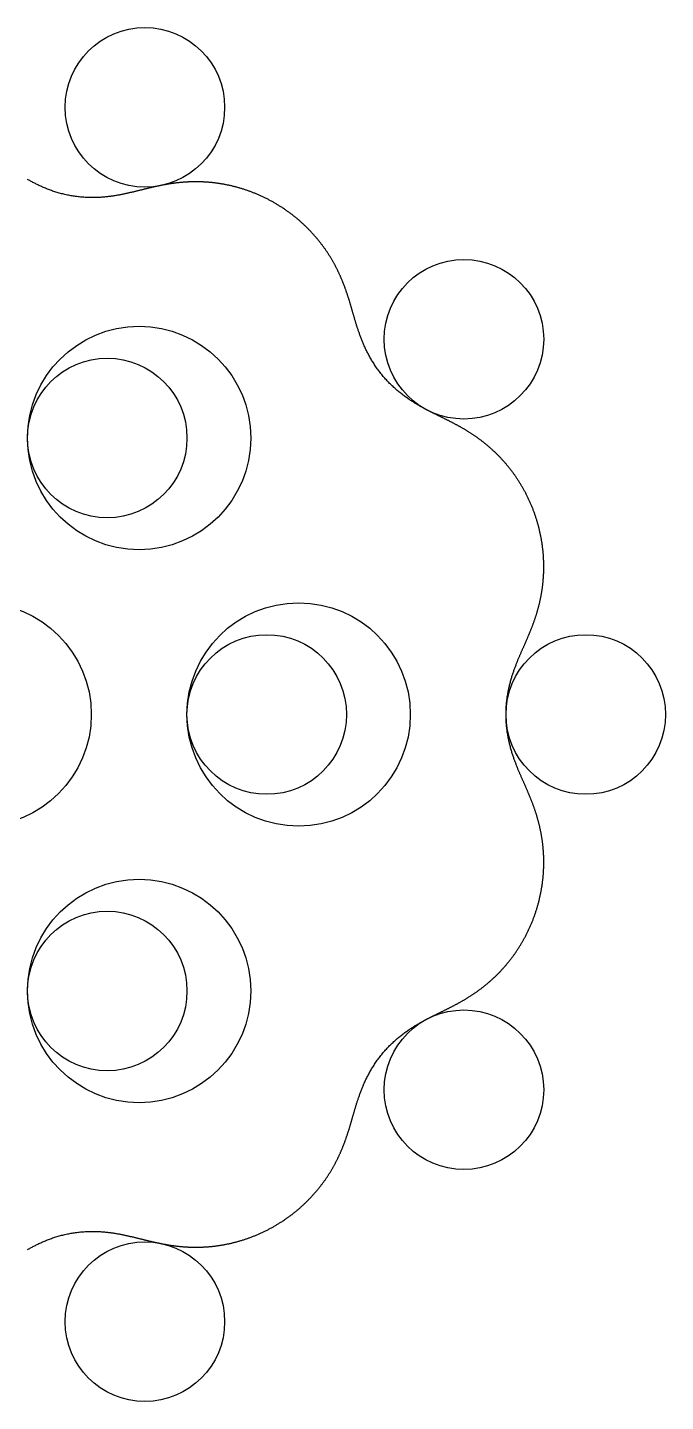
# Model space of a CAD drawing. Header units: millimetres. Extents: x -45 to 45, y -43 to 43.
# Drawn here: x 5 to 45, y -43 to 43 of the extents above; entities that cross this region are included whole.
import ezdxf

# ---------------------------------------------------------------- set-up
doc = ezdxf.new("R2010")
doc.units = ezdxf.units.MM
for name, color, linetype in [('Center', 8, 'Continuous'), ('Cycloid', 1, 'Continuous'), ('Eccentric', 5, 'Continuous'), ('Pins', 3, 'Continuous')]:
    doc.layers.add(name, color=color, linetype=linetype)

msp = doc.modelspace()

# ---------------------------------------------------------------- linework, layer by layer
at = {"layer": 'Center'}
for centre in [(12.361, 38.042), (32.361, 23.511), (40, 0), (32.361, -23.511), (12.361, -38.042)]:
    msp.add_circle(centre, 5, dxfattribs=at)
at = {"layer": 'Cycloid'}
msp.add_lwpolyline([(5, -33.526), (5.046, -33.499), (5.093, -33.473), (5.141, -33.446), (5.189, -33.419), (5.238, -33.392), (5.288, -33.365), (5.339, -33.338), (5.39, -33.312), (5.442, -33.285), (5.495, -33.258), (5.548, -33.231), (5.603, -33.204), (5.658, -33.177), (5.714, -33.15), (5.77, -33.124), (5.828, -33.097), (5.886, -33.071), (5.945, -33.045), (6.005, -33.019), (6.066, -32.993), (6.127, -32.967), (6.19, -32.942), (6.253, -32.917), (6.316, -32.892), (6.381, -32.868), (6.446, -32.844), (6.512, -32.82), (6.579, -32.797), (6.647, -32.774), (6.715, -32.751), (6.784, -32.73), (6.853, -32.708), (6.923, -32.687), (6.993, -32.667), (7.065, -32.647), (7.136, -32.628), (7.208, -32.61), (7.281, -32.592), (7.353, -32.575), (7.427, -32.559), (7.5, -32.543), (7.574, -32.528), (7.648, -32.514), (7.722, -32.5), (7.796, -32.487), (7.871, -32.475), (7.945, -32.464), (8.02, -32.453), (8.094, -32.444), (8.169, -32.435), (8.243, -32.426), (8.317, -32.419), (8.391, -32.412), (8.464, -32.406), (8.537, -32.401), (8.61, -32.396), (8.683, -32.393), (8.755, -32.389), (8.827, -32.387), (8.898, -32.385), (8.969, -32.384), (9.039, -32.384), (9.109, -32.384), (9.178, -32.384), (9.247, -32.386), (9.315, -32.388), (9.382, -32.39), (9.449, -32.393), (9.515, -32.396), (9.58, -32.4), (9.645, -32.405), (9.709, -32.409), (9.772, -32.414), (9.835, -32.42), (9.896, -32.426), (9.958, -32.432), (10.018, -32.439), (10.078, -32.446), (10.137, -32.453), (10.195, -32.46), (10.252, -32.468), (10.309, -32.476), (10.365, -32.484), (10.421, -32.493), (10.476, -32.501), (10.53, -32.51), (10.583, -32.519), (10.636, -32.528), (10.688, -32.537), (10.74, -32.546), (10.791, -32.556), (10.841, -32.565), (10.891, -32.575), (10.94, -32.585), (10.988, -32.594), (11.036, -32.604), (11.084, -32.614), (11.131, -32.624), (11.177, -32.634), (11.223, -32.644), (11.268, -32.654), (11.313, -32.664), (11.358, -32.674), (11.402, -32.684), (11.446, -32.694), (11.489, -32.704), (11.532, -32.714), (11.574, -32.724), (11.616, -32.734), (11.658, -32.744), (11.699, -32.754), (11.74, -32.764), (11.781, -32.773), (11.821, -32.783), (11.861, -32.793), (11.901, -32.803), (11.941, -32.813), (11.98, -32.822), (12.019, -32.832), (12.058, -32.841), (12.096, -32.851), (12.135, -32.86), (12.173, -32.87), (12.211, -32.879), (12.248, -32.889), (12.286, -32.898), (12.323, -32.907), (12.361, -32.916), (12.398, -32.925), (12.435, -32.934), (12.472, -32.943), (12.508, -32.952), (12.545, -32.961), (12.581, -32.97), (12.618, -32.979), (12.654, -32.987), (12.691, -32.996), (12.727, -33.004), (12.763, -33.013), (12.799, -33.021), (12.835, -33.03), (12.871, -33.038), (12.907, -33.046), (12.943, -33.054), (12.979, -33.062), (13.015, -33.07), (13.051, -33.078), (13.086, -33.086), (13.122, -33.094), (13.158, -33.101), (13.194, -33.109), (13.23, -33.117), (13.266, -33.124), (13.302, -33.131), (13.338, -33.139), (13.374, -33.146), (13.41, -33.153), (13.446, -33.16), (13.482, -33.167), (13.519, -33.174), (13.555, -33.181), (13.591, -33.187), (13.628, -33.194), (13.664, -33.2), (13.701, -33.207), (13.737, -33.213), (13.774, -33.219), (13.811, -33.226), (13.848, -33.232), (13.885, -33.237), (13.922, -33.243), (13.959, -33.249), (13.996, -33.255), (14.033, -33.26), (14.071, -33.266), (14.108, -33.271), (14.146, -33.276), (14.184, -33.281), (14.222, -33.286), (14.26, -33.291), (14.298, -33.296), (14.336, -33.3), (14.374, -33.305), (14.413, -33.309), (14.451, -33.313), (14.49, -33.317), (14.529, -33.321), (14.567, -33.325), (14.606, -33.329), (14.646, -33.332), (14.685, -33.336), (14.724, -33.339), (14.764, -33.342), (14.803, -33.345), (14.843, -33.348), (14.883, -33.351), (14.923, -33.353), (14.963, -33.356), (15.003, -33.358), (15.044, -33.36), (15.084, -33.362), (15.125, -33.364), (15.166, -33.366), (15.207, -33.367), (15.248, -33.369), (15.289, -33.37), (15.33, -33.371), (15.372, -33.372), (15.413, -33.372), (15.455, -33.373), (15.497, -33.373), (15.538, -33.373), (15.581, -33.373), (15.623, -33.373), (15.665, -33.373), (15.707, -33.372), (15.75, -33.371), (15.792, -33.37), (15.835, -33.369), (15.878, -33.368), (15.921, -33.366), (15.964, -33.365), (16.007, -33.363), (16.051, -33.361), (16.094, -33.358), (16.138, -33.356), (16.181, -33.353), (16.225, -33.35), (16.269, -33.347), (16.313, -33.344), (16.357, -33.341), (16.401, -33.337), (16.445, -33.333), (16.49, -33.329), (16.534, -33.324), (16.579, -33.32), (16.623, -33.315), (16.668, -33.31), (16.713, -33.305), (16.758, -33.299), (16.803, -33.294), (16.848, -33.288), (16.893, -33.282), (16.938, -33.275), (16.984, -33.269), (17.029, -33.262), (17.075, -33.255), (17.12, -33.248), (17.166, -33.24), (17.211, -33.233), (17.257, -33.225), (17.303, -33.217), (17.349, -33.208), (17.395, -33.2), (17.441, -33.191), (17.487, -33.182), (17.533, -33.172), (17.579, -33.163), (17.625, -33.153), (17.671, -33.143), (17.717, -33.132), (17.764, -33.122), (17.81, -33.111), (17.856, -33.1), (17.903, -33.089), (17.949, -33.077), (17.996, -33.065), (18.042, -33.053), (18.089, -33.041), (18.135, -33.029), (18.181, -33.016), (18.228, -33.003), (18.275, -32.989), (18.321, -32.976), (18.368, -32.962), (18.414, -32.948), (18.461, -32.934), (18.507, -32.919), (18.554, -32.905), (18.6, -32.89), (18.647, -32.874), (18.693, -32.859), (18.74, -32.843), (18.786, -32.827), (18.832, -32.811), (18.879, -32.794), (18.925, -32.778), (18.971, -32.761), (19.018, -32.743), (19.064, -32.726), (19.11, -32.708), (19.156, -32.69), (19.202, -32.672), (19.249, -32.653), (19.295, -32.635), (19.34, -32.616), (19.386, -32.597), (19.432, -32.577), (19.478, -32.557), (19.524, -32.537), (19.569, -32.517), (19.615, -32.497), (19.66, -32.476), (19.706, -32.455), (19.751, -32.434), (19.796, -32.413), (19.842, -32.391), (19.887, -32.369), (19.932, -32.347), (19.977, -32.325), (20.021, -32.302), (20.066, -32.279), (20.111, -32.256), (20.155, -32.233), (20.2, -32.21), (20.244, -32.186), (20.288, -32.162), (20.332, -32.138), (20.376, -32.113), (20.42, -32.089), (20.464, -32.064), (20.507, -32.039), (20.551, -32.013), (20.594, -31.988), (20.637, -31.962), (20.68, -31.936), (20.723, -31.91), (20.766, -31.884), (20.809, -31.857), (20.851, -31.83), (20.893, -31.804), (20.936, -31.776), (20.978, -31.749), (21.02, -31.721), (21.061, -31.694), (21.103, -31.666), (21.144, -31.637), (21.186, -31.609), (21.227, -31.58), (21.268, -31.552), (21.308, -31.523), (21.349, -31.494), (21.39, -31.464), (21.43, -31.435), (21.47, -31.405), (21.51, -31.375), (21.549, -31.345), (21.589, -31.315), (21.628, -31.285), (21.667, -31.254), (21.706, -31.223), (21.745, -31.193), (21.784, -31.162), (21.822, -31.13), (21.86, -31.099), (21.898, -31.068), (21.936, -31.036), (21.974, -31.004), (22.011, -30.972), (22.049, -30.94), (22.086, -30.908), (22.122, -30.875), (22.159, -30.843), (22.195, -30.81), (22.231, -30.777), (22.267, -30.744), (22.303, -30.711), (22.339, -30.678), (22.374, -30.645), (22.409, -30.611), (22.444, -30.578), (22.479, -30.544), (22.513, -30.51), (22.547, -30.476), (22.581, -30.442), (22.615, -30.408), (22.649, -30.374), (22.682, -30.339), (22.715, -30.305), (22.748, -30.271), (22.781, -30.236), (22.813, -30.201), (22.845, -30.166), (22.877, -30.131), (22.909, -30.096), (22.941, -30.061), (22.972, -30.026), (23.003, -29.991), (23.034, -29.956), (23.064, -29.92), (23.095, -29.885), (23.125, -29.849), (23.155, -29.814), (23.184, -29.778), (23.214, -29.742), (23.243, -29.706), (23.272, -29.671), (23.301, -29.635), (23.329, -29.599), (23.358, -29.563), (23.386, -29.527), (23.413, -29.491), (23.441, -29.455), (23.468, -29.418), (23.495, -29.382), (23.522, -29.346), (23.549, -29.31), (23.575, -29.273), (23.601, -29.237), (23.627, -29.201), (23.653, -29.164), (23.678, -29.128), (23.704, -29.092), (23.729, -29.055), (23.753, -29.019), (23.778, -28.982), (23.802, -28.946), (23.826, -28.909), (23.85, -28.873), (23.874, -28.836), (23.897, -28.8), (23.92, -28.764), (23.943, -28.727), (23.966, -28.691), (23.988, -28.654), (24.011, -28.618), (24.033, -28.581), (24.055, -28.545), (24.076, -28.508), (24.098, -28.472), (24.119, -28.436), (24.14, -28.399), (24.161, -28.363), (24.181, -28.326), (24.201, -28.29), (24.222, -28.254), (24.241, -28.218), (24.261, -28.181), (24.281, -28.145), (24.3, -28.109), (24.319, -28.073), (24.338, -28.037), (24.357, -28.001), (24.375, -27.964), (24.393, -27.928), (24.411, -27.892), (24.429, -27.856), (24.447, -27.821), (24.465, -27.785), (24.482, -27.749), (24.499, -27.713), (24.516, -27.677), (24.533, -27.641), (24.549, -27.606), (24.566, -27.57), (24.582, -27.534), (24.598, -27.499), (24.614, -27.463), (24.63, -27.428), (24.645, -27.392), (24.661, -27.357), (24.676, -27.321), (24.691, -27.286), (24.706, -27.251), (24.721, -27.215), (24.735, -27.18), (24.75, -27.145), (24.764, -27.11), (24.778, -27.075), (24.792, -27.04), (24.806, -27.005), (24.82, -26.969), (24.833, -26.934), (24.847, -26.899), (24.86, -26.864), (24.873, -26.83), (24.886, -26.795), (24.899, -26.76), (24.912, -26.725), (24.925, -26.69), (24.937, -26.655), (24.95, -26.62), (24.962, -26.585), (24.974, -26.551), (24.986, -26.516), (24.998, -26.481), (25.01, -26.446), (25.022, -26.411), (25.034, -26.377), (25.046, -26.342), (25.057, -26.307), (25.069, -26.272), (25.08, -26.237), (25.091, -26.202), (25.103, -26.167), (25.114, -26.132), (25.125, -26.097), (25.136, -26.062), (25.147, -26.027), (25.158, -25.992), (25.169, -25.957), (25.18, -25.922), (25.191, -25.886), (25.201, -25.851), (25.212, -25.815), (25.223, -25.78), (25.234, -25.744), (25.244, -25.709), (25.255, -25.673), (25.266, -25.637), (25.276, -25.601), (25.287, -25.565), (25.297, -25.528), (25.308, -25.492), (25.319, -25.455), (25.329, -25.418), (25.34, -25.382), (25.351, -25.344), (25.362, -25.307), (25.372, -25.27), (25.383, -25.232), (25.394, -25.194), (25.405, -25.156), (25.416, -25.118), (25.427, -25.08), (25.439, -25.041), (25.45, -25.002), (25.461, -24.963), (25.473, -24.924), (25.484, -24.884), (25.496, -24.844), (25.508, -24.804), (25.52, -24.763), (25.532, -24.722), (25.544, -24.681), (25.557, -24.639), (25.569, -24.598), (25.582, -24.555), (25.595, -24.513), (25.609, -24.47), (25.622, -24.427), (25.636, -24.383), (25.65, -24.339), (25.664, -24.294), (25.678, -24.249), (25.693, -24.204), (25.708, -24.158), (25.723, -24.112), (25.739, -24.066), (25.755, -24.019), (25.771, -23.971), (25.788, -23.923), (25.805, -23.875), (25.822, -23.826), (25.84, -23.776), (25.858, -23.726), (25.877, -23.676), (25.896, -23.625), (25.916, -23.573), (25.936, -23.522), (25.956, -23.469), (25.978, -23.416), (25.999, -23.363), (26.022, -23.309), (26.044, -23.255), (26.068, -23.2), (26.092, -23.145), (26.117, -23.089), (26.142, -23.033), (26.168, -22.976), (26.195, -22.919), (26.222, -22.861), (26.25, -22.804), (26.279, -22.745), (26.309, -22.687), (26.339, -22.628), (26.37, -22.568), (26.402, -22.509), (26.434, -22.449), (26.468, -22.389), (26.502, -22.328), (26.537, -22.268), (26.573, -22.207), (26.61, -22.146), (26.647, -22.086), (26.685, -22.025), (26.724, -21.964), (26.764, -21.903), (26.805, -21.842), (26.846, -21.781), (26.889, -21.72), (26.932, -21.66), (26.975, -21.599), (27.02, -21.539), (27.065, -21.48), (27.111, -21.42), (27.158, -21.361), (27.205, -21.302), (27.253, -21.244), (27.301, -21.186), (27.35, -21.129), (27.4, -21.072), (27.45, -21.016), (27.5, -20.961), (27.551, -20.906), (27.603, -20.851), (27.654, -20.798), (27.706, -20.745), (27.759, -20.692), (27.811, -20.641), (27.864, -20.59), (27.917, -20.54), (27.971, -20.491), (28.024, -20.443), (28.077, -20.395), (28.131, -20.349), (28.184, -20.303), (28.238, -20.257), (28.291, -20.213), (28.345, -20.17), (28.398, -20.127), (28.451, -20.085), (28.504, -20.044), (28.557, -20.004), (28.61, -19.965), (28.662, -19.926), (28.714, -19.888), (28.766, -19.851), (28.818, -19.815), (28.869, -19.78), (28.92, -19.745), (28.971, -19.711), (29.021, -19.677), (29.071, -19.645), (29.121, -19.613), (29.17, -19.581), (29.219, -19.55), (29.267, -19.52), (29.315, -19.491), (29.363, -19.462), (29.41, -19.434), (29.457, -19.406), (29.504, -19.379), (29.55, -19.352), (29.595, -19.326), (29.64, -19.3), (29.685, -19.275), (29.73, -19.25), (29.774, -19.226), (29.817, -19.202), (29.861, -19.178), (29.903, -19.155), (29.946, -19.132), (29.988, -19.11), (30.03, -19.088), (30.071, -19.066), (30.112, -19.045), (30.153, -19.024), (30.193, -19.003), (30.233, -18.982), (30.273, -18.962), (30.312, -18.942), (30.351, -18.923), (30.39, -18.903), (30.429, -18.884), (30.467, -18.865), (30.505, -18.846), (30.542, -18.827), (30.58, -18.809), (30.617, -18.79), (30.654, -18.772), (30.69, -18.754), (30.727, -18.736), (30.763, -18.718), (30.799, -18.701), (30.835, -18.683), (30.87, -18.666), (30.905, -18.648), (30.941, -18.631), (30.976, -18.614), (31.01, -18.597), (31.045, -18.58), (31.08, -18.563), (31.114, -18.546), (31.148, -18.529), (31.182, -18.512), (31.216, -18.496), (31.25, -18.479), (31.284, -18.462), (31.317, -18.445), (31.351, -18.429), (31.384, -18.412), (31.417, -18.395), (31.45, -18.379), (31.483, -18.362), (31.516, -18.345), (31.549, -18.328), (31.582, -18.311), (31.615, -18.295), (31.648, -18.278), (31.68, -18.261), (31.713, -18.244), (31.745, -18.227), (31.778, -18.21), (31.81, -18.192), (31.843, -18.175), (31.875, -18.158), (31.908, -18.141), (31.94, -18.123), (31.972, -18.106), (32.004, -18.088), (32.037, -18.07), (32.069, -18.053), (32.101, -18.035), (32.133, -18.017), (32.165, -17.999), (32.197, -17.98), (32.23, -17.962), (32.262, -17.944), (32.294, -17.925), (32.326, -17.907), (32.358, -17.888), (32.39, -17.869), (32.422, -17.85), (32.454, -17.831), (32.487, -17.811), (32.519, -17.792), (32.551, -17.772), (32.583, -17.753), (32.615, -17.733), (32.647, -17.713), (32.679, -17.693), (32.712, -17.672), (32.744, -17.652), (32.776, -17.631), (32.808, -17.61), (32.84, -17.589), (32.873, -17.568), (32.905, -17.547), (32.937, -17.526), (32.969, -17.504), (33.002, -17.482), (33.034, -17.46), (33.066, -17.438), (33.098, -17.416), (33.131, -17.393), (33.163, -17.37), (33.195, -17.348), (33.228, -17.324), (33.26, -17.301), (33.292, -17.278), (33.324, -17.254), (33.357, -17.23), (33.389, -17.206), (33.421, -17.182), (33.454, -17.157), (33.486, -17.133), (33.518, -17.108), (33.551, -17.083), (33.583, -17.058), (33.615, -17.032), (33.647, -17.007), (33.68, -16.981), (33.712, -16.955), (33.744, -16.928), (33.776, -16.902), (33.809, -16.875), (33.841, -16.848), (33.873, -16.821), (33.905, -16.794), (33.937, -16.766), (33.969, -16.738), (34.001, -16.71), (34.034, -16.682), (34.066, -16.653), (34.097, -16.625), (34.129, -16.596), (34.161, -16.567), (34.193, -16.537), (34.225, -16.508), (34.257, -16.478), (34.289, -16.448), (34.32, -16.418), (34.352, -16.387), (34.383, -16.357), (34.415, -16.326), (34.446, -16.294), (34.478, -16.263), (34.509, -16.232), (34.541, -16.2), (34.572, -16.168), (34.603, -16.135), (34.634, -16.103), (34.665, -16.07), (34.696, -16.037), (34.727, -16.004), (34.758, -15.971), (34.788, -15.937), (34.819, -15.903), (34.85, -15.869), (34.88, -15.835), (34.91, -15.801), (34.941, -15.766), (34.971, -15.731), (35.001, -15.696), (35.031, -15.66), (35.061, -15.625), (35.09, -15.589), (35.12, -15.553), (35.15, -15.517), (35.179, -15.48), (35.208, -15.443), (35.238, -15.407), (35.267, -15.369), (35.296, -15.332), (35.325, -15.295), (35.353, -15.257), (35.382, -15.219), (35.41, -15.181), (35.439, -15.142), (35.467, -15.104), (35.495, -15.065), (35.523, -15.026), (35.551, -14.987), (35.578, -14.948), (35.606, -14.908), (35.633, -14.868), (35.66, -14.828), (35.687, -14.788), (35.714, -14.748), (35.741, -14.707), (35.767, -14.666), (35.794, -14.625), (35.82, -14.584), (35.846, -14.543), (35.872, -14.502), (35.898, -14.46), (35.923, -14.418), (35.948, -14.376), (35.974, -14.334), (35.999, -14.291), (36.023, -14.249), (36.048, -14.206), (36.073, -14.163), (36.097, -14.12), (36.121, -14.077), (36.145, -14.034), (36.169, -13.99), (36.192, -13.946), (36.215, -13.902), (36.238, -13.858), (36.261, -13.814), (36.284, -13.77), (36.306, -13.726), (36.329, -13.681), (36.351, -13.636), (36.373, -13.591), (36.394, -13.546), (36.416, -13.501), (36.437, -13.456), (36.458, -13.41), (36.479, -13.365), (36.499, -13.319), (36.52, -13.273), (36.54, -13.227), (36.56, -13.181), (36.58, -13.135), (36.599, -13.089), (36.618, -13.043), (36.637, -12.996), (36.656, -12.95), (36.675, -12.903), (36.693, -12.856), (36.711, -12.809), (36.729, -12.762), (36.746, -12.715), (36.764, -12.668), (36.781, -12.621), (36.798, -12.573), (36.815, -12.526), (36.831, -12.478), (36.847, -12.431), (36.863, -12.383), (36.879, -12.335), (36.894, -12.288), (36.909, -12.24), (36.924, -12.192), (36.939, -12.144), (36.954, -12.096), (36.968, -12.048), (36.982, -12), (36.996, -11.951), (37.009, -11.903), (37.022, -11.855), (37.035, -11.806), (37.048, -11.758), (37.061, -11.71), (37.073, -11.661), (37.085, -11.613), (37.096, -11.564), (37.108, -11.516), (37.119, -11.467), (37.13, -11.419), (37.141, -11.37), (37.151, -11.322), (37.162, -11.273), (37.172, -11.225), (37.181, -11.176), (37.191, -11.127), (37.2, -11.079), (37.209, -11.03), (37.218, -10.982), (37.226, -10.933), (37.234, -10.885), (37.242, -10.836), (37.25, -10.787), (37.258, -10.739), (37.265, -10.691), (37.272, -10.642), (37.279, -10.594), (37.285, -10.545), (37.291, -10.497), (37.297, -10.449), (37.303, -10.4), (37.309, -10.352), (37.314, -10.304), (37.319, -10.256), (37.324, -10.208), (37.328, -10.16), (37.332, -10.112), (37.336, -10.064), (37.34, -10.016), (37.344, -9.968), (37.347, -9.921), (37.35, -9.873), (37.353, -9.825), (37.356, -9.778), (37.358, -9.731), (37.36, -9.683), (37.362, -9.636), (37.364, -9.589), (37.365, -9.542), (37.367, -9.495), (37.368, -9.448), (37.368, -9.401), (37.369, -9.354), (37.369, -9.308), (37.369, -9.261), (37.369, -9.215), (37.369, -9.168), (37.368, -9.122), (37.368, -9.076), (37.367, -9.03), (37.366, -8.984), (37.364, -8.938), (37.363, -8.893), (37.361, -8.847), (37.359, -8.802), (37.356, -8.756), (37.354, -8.711), (37.351, -8.666), (37.349, -8.621), (37.346, -8.576), (37.342, -8.532), (37.339, -8.487), (37.335, -8.443), (37.332, -8.398), (37.328, -8.354), (37.323, -8.31), (37.319, -8.266), (37.314, -8.223), (37.31, -8.179), (37.305, -8.136), (37.3, -8.092), (37.294, -8.049), (37.289, -8.006), (37.283, -7.963), (37.278, -7.92), (37.272, -7.878), (37.265, -7.835), (37.259, -7.793), (37.253, -7.751), (37.246, -7.709), (37.239, -7.667), (37.232, -7.625), (37.225, -7.584), (37.218, -7.542), (37.211, -7.501), (37.203, -7.46), (37.195, -7.419), (37.187, -7.378), (37.179, -7.337), (37.171, -7.297), (37.163, -7.257), (37.155, -7.216), (37.146, -7.176), (37.137, -7.136), (37.129, -7.097), (37.12, -7.057), (37.11, -7.018), (37.101, -6.978), (37.092, -6.939), (37.082, -6.9), (37.073, -6.861), (37.063, -6.823), (37.053, -6.784), (37.043, -6.746), (37.033, -6.708), (37.023, -6.67), (37.013, -6.632), (37.002, -6.594), (36.992, -6.556), (36.981, -6.519), (36.97, -6.481), (36.96, -6.444), (36.949, -6.407), (36.938, -6.37), (36.926, -6.333), (36.915, -6.296), (36.904, -6.26), (36.892, -6.223), (36.881, -6.187), (36.869, -6.151), (36.858, -6.115), (36.846, -6.079), (36.834, -6.043), (36.822, -6.007), (36.81, -5.972), (36.798, -5.936), (36.785, -5.901), (36.773, -5.866), (36.761, -5.83), (36.748, -5.795), (36.736, -5.76), (36.723, -5.726), (36.71, -5.691), (36.697, -5.656), (36.684, -5.621), (36.672, -5.587), (36.658, -5.552), (36.645, -5.518), (36.632, -5.484), (36.619, -5.449), (36.606, -5.415), (36.592, -5.381), (36.579, -5.347), (36.565, -5.313), (36.551, -5.278), (36.538, -5.244), (36.524, -5.21), (36.51, -5.176), (36.496, -5.142), (36.482, -5.108), (36.468, -5.075), (36.454, -5.041), (36.44, -5.007), (36.425, -4.973), (36.411, -4.939), (36.396, -4.905), (36.382, -4.871), (36.367, -4.836), (36.353, -4.802), (36.338, -4.768), (36.323, -4.734), (36.308, -4.699), (36.293, -4.665), (36.278, -4.63), (36.263, -4.596), (36.248, -4.561), (36.232, -4.526), (36.217, -4.491), (36.201, -4.456), (36.186, -4.421), (36.17, -4.386), (36.154, -4.35), (36.139, -4.314), (36.123, -4.279), (36.107, -4.242), (36.091, -4.206), (36.075, -4.17), (36.058, -4.133), (36.042, -4.096), (36.026, -4.059), (36.009, -4.021), (35.993, -3.984), (35.976, -3.945), (35.959, -3.907), (35.942, -3.869), (35.925, -3.83), (35.908, -3.79), (35.891, -3.751), (35.874, -3.711), (35.857, -3.67), (35.839, -3.629), (35.822, -3.588), (35.804, -3.547), (35.787, -3.505), (35.769, -3.462), (35.751, -3.419), (35.734, -3.376), (35.716, -3.332), (35.698, -3.287), (35.68, -3.242), (35.662, -3.197), (35.644, -3.151), (35.626, -3.104), (35.608, -3.057), (35.59, -3.009), (35.572, -2.961), (35.553, -2.912), (35.535, -2.862), (35.517, -2.812), (35.499, -2.761), (35.481, -2.709), (35.463, -2.656), (35.445, -2.603), (35.428, -2.55), (35.41, -2.495), (35.392, -2.44), (35.375, -2.384), (35.357, -2.327), (35.34, -2.27), (35.323, -2.211), (35.306, -2.152), (35.29, -2.093), (35.273, -2.032), (35.257, -1.971), (35.241, -1.909), (35.226, -1.846), (35.211, -1.782), (35.196, -1.718), (35.181, -1.653), (35.167, -1.587), (35.154, -1.52), (35.14, -1.453), (35.128, -1.385), (35.115, -1.317), (35.104, -1.248), (35.092, -1.178), (35.082, -1.107), (35.071, -1.036), (35.062, -0.965), (35.053, -0.892), (35.045, -0.82), (35.037, -0.747), (35.03, -0.673), (35.024, -0.6), (35.018, -0.525), (35.014, -0.451), (35.009, -0.376), (35.006, -0.301), (35.003, -0.226), (35.002, -0.151), (35, -0.075), (35, 0), (35, 0), (35, 0.075), (35.002, 0.151), (35.003, 0.226), (35.006, 0.301), (35.009, 0.376), (35.014, 0.451), (35.018, 0.525), (35.024, 0.6), (35.03, 0.673), (35.037, 0.747), (35.045, 0.82), (35.053, 0.892), (35.062, 0.965), (35.071, 1.036), (35.082, 1.107), (35.092, 1.178), (35.104, 1.248), (35.115, 1.317), (35.128, 1.385), (35.14, 1.453), (35.154, 1.52), (35.167, 1.587), (35.181, 1.653), (35.196, 1.718), (35.211, 1.782), (35.226, 1.846), (35.241, 1.909), (35.257, 1.971), (35.273, 2.032), (35.29, 2.093), (35.306, 2.152), (35.323, 2.211), (35.34, 2.27), (35.357, 2.327), (35.375, 2.384), (35.392, 2.44), (35.41, 2.495), (35.428, 2.55), (35.445, 2.603), (35.463, 2.656), (35.481, 2.709), (35.499, 2.761), (35.517, 2.812), (35.535, 2.862), (35.553, 2.912), (35.572, 2.961), (35.59, 3.009), (35.608, 3.057), (35.626, 3.104), (35.644, 3.151), (35.662, 3.197), (35.68, 3.242), (35.698, 3.287), (35.716, 3.332), (35.734, 3.376), (35.751, 3.419), (35.769, 3.462), (35.787, 3.505), (35.804, 3.547), (35.822, 3.588), (35.839, 3.629), (35.857, 3.67), (35.874, 3.711), (35.891, 3.751), (35.908, 3.79), (35.925, 3.83), (35.942, 3.869), (35.959, 3.907), (35.976, 3.945), (35.993, 3.984), (36.009, 4.021), (36.026, 4.059), (36.042, 4.096), (36.058, 4.133), (36.075, 4.17), (36.091, 4.206), (36.107, 4.242), (36.123, 4.279), (36.139, 4.314), (36.154, 4.35), (36.17, 4.386), (36.186, 4.421), (36.201, 4.456), (36.217, 4.491), (36.232, 4.526), (36.248, 4.561), (36.263, 4.596), (36.278, 4.63), (36.293, 4.665), (36.308, 4.699), (36.323, 4.734), (36.338, 4.768), (36.353, 4.802), (36.367, 4.836), (36.382, 4.871), (36.396, 4.905), (36.411, 4.939), (36.425, 4.973), (36.44, 5.007), (36.454, 5.041), (36.468, 5.075), (36.482, 5.108), (36.496, 5.142), (36.51, 5.176), (36.524, 5.21), (36.538, 5.244), (36.551, 5.278), (36.565, 5.313), (36.579, 5.347), (36.592, 5.381), (36.606, 5.415), (36.619, 5.449), (36.632, 5.484), (36.645, 5.518), (36.658, 5.552), (36.672, 5.587), (36.684, 5.621), (36.697, 5.656), (36.71, 5.691), (36.723, 5.726), (36.736, 5.76), (36.748, 5.795), (36.761, 5.83), (36.773, 5.866), (36.785, 5.901), (36.798, 5.936), (36.81, 5.972), (36.822, 6.007), (36.834, 6.043), (36.846, 6.079), (36.858, 6.115), (36.869, 6.151), (36.881, 6.187), (36.892, 6.223), (36.904, 6.26), (36.915, 6.296), (36.926, 6.333), (36.938, 6.37), (36.949, 6.407), (36.96, 6.444), (36.97, 6.481), (36.981, 6.519), (36.992, 6.556), (37.002, 6.594), (37.013, 6.632), (37.023, 6.67), (37.033, 6.708), (37.043, 6.746), (37.053, 6.784), (37.063, 6.823), (37.073, 6.861), (37.082, 6.9), (37.092, 6.939), (37.101, 6.978), (37.11, 7.018), (37.12, 7.057), (37.129, 7.097), (37.137, 7.136), (37.146, 7.176), (37.155, 7.216), (37.163, 7.257), (37.171, 7.297), (37.179, 7.337), (37.187, 7.378), (37.195, 7.419), (37.203, 7.46), (37.211, 7.501), (37.218, 7.542), (37.225, 7.584), (37.232, 7.625), (37.239, 7.667), (37.246, 7.709), (37.253, 7.751), (37.259, 7.793), (37.265, 7.835), (37.272, 7.878), (37.278, 7.92), (37.283, 7.963), (37.289, 8.006), (37.294, 8.049), (37.3, 8.092), (37.305, 8.136), (37.31, 8.179), (37.314, 8.223), (37.319, 8.266), (37.323, 8.31), (37.328, 8.354), (37.332, 8.398), (37.335, 8.443), (37.339, 8.487), (37.342, 8.532), (37.346, 8.576), (37.349, 8.621), (37.351, 8.666), (37.354, 8.711), (37.356, 8.756), (37.359, 8.802), (37.361, 8.847), (37.363, 8.893), (37.364, 8.938), (37.366, 8.984), (37.367, 9.03), (37.368, 9.076), (37.368, 9.122), (37.369, 9.168), (37.369, 9.215), (37.369, 9.261), (37.369, 9.308), (37.369, 9.354), (37.368, 9.401), (37.368, 9.448), (37.367, 9.495), (37.365, 9.542), (37.364, 9.589), (37.362, 9.636), (37.36, 9.683), (37.358, 9.731), (37.356, 9.778), (37.353, 9.825), (37.35, 9.873), (37.347, 9.921), (37.344, 9.968), (37.34, 10.016), (37.336, 10.064), (37.332, 10.112), (37.328, 10.16), (37.324, 10.208), (37.319, 10.256), (37.314, 10.304), (37.309, 10.352), (37.303, 10.4), (37.297, 10.449), (37.291, 10.497), (37.285, 10.545), (37.279, 10.594), (37.272, 10.642), (37.265, 10.691), (37.258, 10.739), (37.25, 10.787), (37.242, 10.836), (37.234, 10.885), (37.226, 10.933), (37.218, 10.982), (37.209, 11.03), (37.2, 11.079), (37.191, 11.127), (37.181, 11.176), (37.172, 11.225), (37.162, 11.273), (37.151, 11.322), (37.141, 11.37), (37.13, 11.419), (37.119, 11.467), (37.108, 11.516), (37.096, 11.564), (37.085, 11.613), (37.073, 11.661), (37.061, 11.71), (37.048, 11.758), (37.035, 11.806), (37.022, 11.855), (37.009, 11.903), (36.996, 11.951), (36.982, 12), (36.968, 12.048), (36.954, 12.096), (36.939, 12.144), (36.924, 12.192), (36.909, 12.24), (36.894, 12.288), (36.879, 12.335), (36.863, 12.383), (36.847, 12.431), (36.831, 12.478), (36.815, 12.526), (36.798, 12.573), (36.781, 12.621), (36.764, 12.668), (36.746, 12.715), (36.729, 12.762), (36.711, 12.809), (36.693, 12.856), (36.675, 12.903), (36.656, 12.95), (36.637, 12.996), (36.618, 13.043), (36.599, 13.089), (36.58, 13.135), (36.56, 13.181), (36.54, 13.227), (36.52, 13.273), (36.499, 13.319), (36.479, 13.365), (36.458, 13.41), (36.437, 13.456), (36.416, 13.501), (36.394, 13.546), (36.373, 13.591), (36.351, 13.636), (36.329, 13.681), (36.306, 13.726), (36.284, 13.77), (36.261, 13.814), (36.238, 13.858), (36.215, 13.902), (36.192, 13.946), (36.169, 13.99), (36.145, 14.034), (36.121, 14.077), (36.097, 14.12), (36.073, 14.163), (36.048, 14.206), (36.023, 14.249), (35.999, 14.291), (35.974, 14.334), (35.948, 14.376), (35.923, 14.418), (35.898, 14.46), (35.872, 14.502), (35.846, 14.543), (35.82, 14.584), (35.794, 14.625), (35.767, 14.666), (35.741, 14.707), (35.714, 14.748), (35.687, 14.788), (35.66, 14.828), (35.633, 14.868), (35.606, 14.908), (35.578, 14.948), (35.551, 14.987), (35.523, 15.026), (35.495, 15.065), (35.467, 15.104), (35.439, 15.142), (35.41, 15.181), (35.382, 15.219), (35.353, 15.257), (35.325, 15.295), (35.296, 15.332), (35.267, 15.369), (35.238, 15.407), (35.208, 15.443), (35.179, 15.48), (35.15, 15.517), (35.12, 15.553), (35.09, 15.589), (35.061, 15.625), (35.031, 15.66), (35.001, 15.696), (34.971, 15.731), (34.941, 15.766), (34.91, 15.801), (34.88, 15.835), (34.85, 15.869), (34.819, 15.903), (34.788, 15.937), (34.758, 15.971), (34.727, 16.004), (34.696, 16.037), (34.665, 16.07), (34.634, 16.103), (34.603, 16.135), (34.572, 16.168), (34.541, 16.2), (34.509, 16.232), (34.478, 16.263), (34.446, 16.294), (34.415, 16.326), (34.383, 16.357), (34.352, 16.387), (34.32, 16.418), (34.289, 16.448), (34.257, 16.478), (34.225, 16.508), (34.193, 16.537), (34.161, 16.567), (34.129, 16.596), (34.097, 16.625), (34.066, 16.653), (34.034, 16.682), (34.001, 16.71), (33.969, 16.738), (33.937, 16.766), (33.905, 16.794), (33.873, 16.821), (33.841, 16.848), (33.809, 16.875), (33.776, 16.902), (33.744, 16.928), (33.712, 16.955), (33.68, 16.981), (33.647, 17.007), (33.615, 17.032), (33.583, 17.058), (33.551, 17.083), (33.518, 17.108), (33.486, 17.133), (33.454, 17.157), (33.421, 17.182), (33.389, 17.206), (33.357, 17.23), (33.324, 17.254), (33.292, 17.278), (33.26, 17.301), (33.228, 17.324), (33.195, 17.348), (33.163, 17.37), (33.131, 17.393), (33.098, 17.416), (33.066, 17.438), (33.034, 17.46), (33.002, 17.482), (32.969, 17.504), (32.937, 17.526), (32.905, 17.547), (32.873, 17.568), (32.84, 17.589), (32.808, 17.61), (32.776, 17.631), (32.744, 17.652), (32.712, 17.672), (32.679, 17.693), (32.647, 17.713), (32.615, 17.733), (32.583, 17.753), (32.551, 17.772), (32.519, 17.792), (32.487, 17.811), (32.454, 17.831), (32.422, 17.85), (32.39, 17.869), (32.358, 17.888), (32.326, 17.907), (32.294, 17.925), (32.262, 17.944), (32.23, 17.962), (32.197, 17.98), (32.165, 17.999), (32.133, 18.017), (32.101, 18.035), (32.069, 18.053), (32.037, 18.07), (32.004, 18.088), (31.972, 18.106), (31.94, 18.123), (31.908, 18.141), (31.875, 18.158), (31.843, 18.175), (31.81, 18.192), (31.778, 18.21), (31.745, 18.227), (31.713, 18.244), (31.68, 18.261), (31.648, 18.278), (31.615, 18.295), (31.582, 18.311), (31.549, 18.328), (31.516, 18.345), (31.483, 18.362), (31.45, 18.379), (31.417, 18.395), (31.384, 18.412), (31.351, 18.429), (31.317, 18.445), (31.284, 18.462), (31.25, 18.479), (31.216, 18.496), (31.182, 18.512), (31.148, 18.529), (31.114, 18.546), (31.08, 18.563), (31.045, 18.58), (31.01, 18.597), (30.976, 18.614), (30.941, 18.631), (30.905, 18.648), (30.87, 18.666), (30.835, 18.683), (30.799, 18.701), (30.763, 18.718), (30.727, 18.736), (30.69, 18.754), (30.654, 18.772), (30.617, 18.79), (30.58, 18.809), (30.542, 18.827), (30.505, 18.846), (30.467, 18.865), (30.429, 18.884), (30.39, 18.903), (30.351, 18.923), (30.312, 18.942), (30.273, 18.962), (30.233, 18.982), (30.193, 19.003), (30.153, 19.024), (30.112, 19.045), (30.071, 19.066), (30.03, 19.088), (29.988, 19.11), (29.946, 19.132), (29.903, 19.155), (29.861, 19.178), (29.817, 19.202), (29.774, 19.226), (29.73, 19.25), (29.685, 19.275), (29.64, 19.3), (29.595, 19.326), (29.55, 19.352), (29.504, 19.379), (29.457, 19.406), (29.41, 19.434), (29.363, 19.462), (29.315, 19.491), (29.267, 19.52), (29.219, 19.55), (29.17, 19.581), (29.121, 19.613), (29.071, 19.645), (29.021, 19.677), (28.971, 19.711), (28.92, 19.745), (28.869, 19.78), (28.818, 19.815), (28.766, 19.851), (28.714, 19.888), (28.662, 19.926), (28.61, 19.965), (28.557, 20.004), (28.504, 20.044), (28.451, 20.085), (28.398, 20.127), (28.345, 20.17), (28.291, 20.213), (28.238, 20.257), (28.184, 20.303), (28.131, 20.349), (28.077, 20.395), (28.024, 20.443), (27.971, 20.491), (27.917, 20.54), (27.864, 20.59), (27.811, 20.641), (27.759, 20.692), (27.706, 20.745), (27.654, 20.798), (27.603, 20.851), (27.551, 20.906), (27.5, 20.961), (27.45, 21.016), (27.4, 21.072), (27.35, 21.129), (27.301, 21.186), (27.253, 21.244), (27.205, 21.302), (27.158, 21.361), (27.111, 21.42), (27.065, 21.48), (27.02, 21.539), (26.975, 21.599), (26.932, 21.66), (26.889, 21.72), (26.846, 21.781), (26.805, 21.842), (26.764, 21.903), (26.724, 21.964), (26.685, 22.025), (26.647, 22.086), (26.61, 22.146), (26.573, 22.207), (26.537, 22.268), (26.502, 22.328), (26.468, 22.389), (26.434, 22.449), (26.402, 22.509), (26.37, 22.568), (26.339, 22.628), (26.309, 22.687), (26.279, 22.745), (26.25, 22.804), (26.222, 22.861), (26.195, 22.919), (26.168, 22.976), (26.142, 23.033), (26.117, 23.089), (26.092, 23.145), (26.068, 23.2), (26.044, 23.255), (26.022, 23.309), (25.999, 23.363), (25.978, 23.416), (25.956, 23.469), (25.936, 23.522), (25.916, 23.573), (25.896, 23.625), (25.877, 23.676), (25.858, 23.726), (25.84, 23.776), (25.822, 23.826), (25.805, 23.875), (25.788, 23.923), (25.771, 23.971), (25.755, 24.019), (25.739, 24.066), (25.723, 24.112), (25.708, 24.158), (25.693, 24.204), (25.678, 24.249), (25.664, 24.294), (25.65, 24.339), (25.636, 24.383), (25.622, 24.427), (25.609, 24.47), (25.595, 24.513), (25.582, 24.555), (25.569, 24.598), (25.557, 24.639), (25.544, 24.681), (25.532, 24.722), (25.52, 24.763), (25.508, 24.804), (25.496, 24.844), (25.484, 24.884), (25.473, 24.924), (25.461, 24.963), (25.45, 25.002), (25.439, 25.041), (25.427, 25.08), (25.416, 25.118), (25.405, 25.156), (25.394, 25.194), (25.383, 25.232), (25.372, 25.27), (25.362, 25.307), (25.351, 25.344), (25.34, 25.382), (25.329, 25.418), (25.319, 25.455), (25.308, 25.492), (25.297, 25.528), (25.287, 25.565), (25.276, 25.601), (25.266, 25.637), (25.255, 25.673), (25.244, 25.709), (25.234, 25.744), (25.223, 25.78), (25.212, 25.815), (25.201, 25.851), (25.191, 25.886), (25.18, 25.922), (25.169, 25.957), (25.158, 25.992), (25.147, 26.027), (25.136, 26.062), (25.125, 26.097), (25.114, 26.132), (25.103, 26.167), (25.091, 26.202), (25.08, 26.237), (25.069, 26.272), (25.057, 26.307), (25.046, 26.342), (25.034, 26.377), (25.022, 26.411), (25.01, 26.446), (24.998, 26.481), (24.986, 26.516), (24.974, 26.551), (24.962, 26.585), (24.95, 26.62), (24.937, 26.655), (24.925, 26.69), (24.912, 26.725), (24.899, 26.76), (24.886, 26.795), (24.873, 26.83), (24.86, 26.864), (24.847, 26.899), (24.833, 26.934), (24.82, 26.969), (24.806, 27.005), (24.792, 27.04), (24.778, 27.075), (24.764, 27.11), (24.75, 27.145), (24.735, 27.18), (24.721, 27.215), (24.706, 27.251), (24.691, 27.286), (24.676, 27.321), (24.661, 27.357), (24.645, 27.392), (24.63, 27.428), (24.614, 27.463), (24.598, 27.499), (24.582, 27.534), (24.566, 27.57), (24.549, 27.606), (24.533, 27.641), (24.516, 27.677), (24.499, 27.713), (24.482, 27.749), (24.465, 27.785), (24.447, 27.821), (24.429, 27.856), (24.411, 27.892), (24.393, 27.928), (24.375, 27.964), (24.357, 28.001), (24.338, 28.037), (24.319, 28.073), (24.3, 28.109), (24.281, 28.145), (24.261, 28.181), (24.241, 28.218), (24.222, 28.254), (24.201, 28.29), (24.181, 28.326), (24.161, 28.363), (24.14, 28.399), (24.119, 28.436), (24.098, 28.472), (24.076, 28.508), (24.055, 28.545), (24.033, 28.581), (24.011, 28.618), (23.988, 28.654), (23.966, 28.691), (23.943, 28.727), (23.92, 28.764), (23.897, 28.8), (23.874, 28.836), (23.85, 28.873), (23.826, 28.909), (23.802, 28.946), (23.778, 28.982), (23.753, 29.019), (23.729, 29.055), (23.704, 29.092), (23.678, 29.128), (23.653, 29.164), (23.627, 29.201), (23.601, 29.237), (23.575, 29.273), (23.549, 29.31), (23.522, 29.346), (23.495, 29.382), (23.468, 29.418), (23.441, 29.455), (23.413, 29.491), (23.386, 29.527), (23.358, 29.563), (23.329, 29.599), (23.301, 29.635), (23.272, 29.671), (23.243, 29.706), (23.214, 29.742), (23.184, 29.778), (23.155, 29.814), (23.125, 29.849), (23.095, 29.885), (23.064, 29.92), (23.034, 29.956), (23.003, 29.991), (22.972, 30.026), (22.941, 30.061), (22.909, 30.096), (22.877, 30.131), (22.845, 30.166), (22.813, 30.201), (22.781, 30.236), (22.748, 30.271), (22.715, 30.305), (22.682, 30.339), (22.649, 30.374), (22.615, 30.408), (22.581, 30.442), (22.547, 30.476), (22.513, 30.51), (22.479, 30.544), (22.444, 30.578), (22.409, 30.611), (22.374, 30.645), (22.339, 30.678), (22.303, 30.711), (22.267, 30.744), (22.231, 30.777), (22.195, 30.81), (22.159, 30.843), (22.122, 30.875), (22.086, 30.908), (22.049, 30.94), (22.011, 30.972), (21.974, 31.004), (21.936, 31.036), (21.898, 31.068), (21.86, 31.099), (21.822, 31.13), (21.784, 31.162), (21.745, 31.193), (21.706, 31.223), (21.667, 31.254), (21.628, 31.285), (21.589, 31.315), (21.549, 31.345), (21.51, 31.375), (21.47, 31.405), (21.43, 31.435), (21.39, 31.464), (21.349, 31.494), (21.308, 31.523), (21.268, 31.552), (21.227, 31.58), (21.186, 31.609), (21.144, 31.637), (21.103, 31.666), (21.061, 31.694), (21.02, 31.721), (20.978, 31.749), (20.936, 31.776), (20.893, 31.804), (20.851, 31.83), (20.809, 31.857), (20.766, 31.884), (20.723, 31.91), (20.68, 31.936), (20.637, 31.962), (20.594, 31.988), (20.551, 32.013), (20.507, 32.039), (20.464, 32.064), (20.42, 32.089), (20.376, 32.113), (20.332, 32.138), (20.288, 32.162), (20.244, 32.186), (20.2, 32.21), (20.155, 32.233), (20.111, 32.256), (20.066, 32.279), (20.021, 32.302), (19.977, 32.325), (19.932, 32.347), (19.887, 32.369), (19.842, 32.391), (19.796, 32.413), (19.751, 32.434), (19.706, 32.455), (19.66, 32.476), (19.615, 32.497), (19.569, 32.517), (19.524, 32.537), (19.478, 32.557), (19.432, 32.577), (19.386, 32.597), (19.34, 32.616), (19.295, 32.635), (19.249, 32.653), (19.202, 32.672), (19.156, 32.69), (19.11, 32.708), (19.064, 32.726), (19.018, 32.743), (18.971, 32.761), (18.925, 32.778), (18.879, 32.794), (18.832, 32.811), (18.786, 32.827), (18.74, 32.843), (18.693, 32.859), (18.647, 32.874), (18.6, 32.89), (18.554, 32.905), (18.507, 32.919), (18.461, 32.934), (18.414, 32.948), (18.368, 32.962), (18.321, 32.976), (18.275, 32.989), (18.228, 33.003), (18.181, 33.016), (18.135, 33.029), (18.089, 33.041), (18.042, 33.053), (17.996, 33.065), (17.949, 33.077), (17.903, 33.089), (17.856, 33.1), (17.81, 33.111), (17.764, 33.122), (17.717, 33.132), (17.671, 33.143), (17.625, 33.153), (17.579, 33.163), (17.533, 33.172), (17.487, 33.182), (17.441, 33.191), (17.395, 33.2), (17.349, 33.208), (17.303, 33.217), (17.257, 33.225), (17.211, 33.233), (17.166, 33.24), (17.12, 33.248), (17.075, 33.255), (17.029, 33.262), (16.984, 33.269), (16.938, 33.275), (16.893, 33.282), (16.848, 33.288), (16.803, 33.294), (16.758, 33.299), (16.713, 33.305), (16.668, 33.31), (16.623, 33.315), (16.579, 33.32), (16.534, 33.324), (16.49, 33.329), (16.445, 33.333), (16.401, 33.337), (16.357, 33.341), (16.313, 33.344), (16.269, 33.347), (16.225, 33.35), (16.181, 33.353), (16.138, 33.356), (16.094, 33.358), (16.051, 33.361), (16.007, 33.363), (15.964, 33.365), (15.921, 33.366), (15.878, 33.368), (15.835, 33.369), (15.792, 33.37), (15.75, 33.371), (15.707, 33.372), (15.665, 33.373), (15.623, 33.373), (15.581, 33.373), (15.538, 33.373), (15.497, 33.373), (15.455, 33.373), (15.413, 33.372), (15.372, 33.372), (15.33, 33.371), (15.289, 33.37), (15.248, 33.369), (15.207, 33.367), (15.166, 33.366), (15.125, 33.364), (15.084, 33.362), (15.044, 33.36), (15.003, 33.358), (14.963, 33.356), (14.923, 33.353), (14.883, 33.351), (14.843, 33.348), (14.803, 33.345), (14.764, 33.342), (14.724, 33.339), (14.685, 33.336), (14.646, 33.332), (14.606, 33.329), (14.567, 33.325), (14.529, 33.321), (14.49, 33.317), (14.451, 33.313), (14.413, 33.309), (14.374, 33.305), (14.336, 33.3), (14.298, 33.296), (14.26, 33.291), (14.222, 33.286), (14.184, 33.281), (14.146, 33.276), (14.108, 33.271), (14.071, 33.266), (14.033, 33.26), (13.996, 33.255), (13.959, 33.249), (13.922, 33.243), (13.885, 33.237), (13.848, 33.232), (13.811, 33.226), (13.774, 33.219), (13.737, 33.213), (13.701, 33.207), (13.664, 33.2), (13.628, 33.194), (13.591, 33.187), (13.555, 33.181), (13.519, 33.174), (13.482, 33.167), (13.446, 33.16), (13.41, 33.153), (13.374, 33.146), (13.338, 33.139), (13.302, 33.131), (13.266, 33.124), (13.23, 33.117), (13.194, 33.109), (13.158, 33.101), (13.122, 33.094), (13.086, 33.086), (13.051, 33.078), (13.015, 33.07), (12.979, 33.062), (12.943, 33.054), (12.907, 33.046), (12.871, 33.038), (12.835, 33.03), (12.799, 33.021), (12.763, 33.013), (12.727, 33.004), (12.691, 32.996), (12.654, 32.987), (12.618, 32.979), (12.581, 32.97), (12.545, 32.961), (12.508, 32.952), (12.472, 32.943), (12.435, 32.934), (12.398, 32.925), (12.361, 32.916), (12.323, 32.907), (12.286, 32.898), (12.248, 32.889), (12.211, 32.879), (12.173, 32.87), (12.135, 32.86), (12.096, 32.851), (12.058, 32.841), (12.019, 32.832), (11.98, 32.822), (11.941, 32.813), (11.901, 32.803), (11.861, 32.793), (11.821, 32.783), (11.781, 32.773), (11.74, 32.764), (11.699, 32.754), (11.658, 32.744), (11.616, 32.734), (11.574, 32.724), (11.532, 32.714), (11.489, 32.704), (11.446, 32.694), (11.402, 32.684), (11.358, 32.674), (11.313, 32.664), (11.268, 32.654), (11.223, 32.644), (11.177, 32.634), (11.131, 32.624), (11.084, 32.614), (11.036, 32.604), (10.988, 32.594), (10.94, 32.585), (10.891, 32.575), (10.841, 32.565), (10.791, 32.556), (10.74, 32.546), (10.688, 32.537), (10.636, 32.528), (10.583, 32.519), (10.53, 32.51), (10.476, 32.501), (10.421, 32.493), (10.365, 32.484), (10.309, 32.476), (10.252, 32.468), (10.195, 32.46), (10.137, 32.453), (10.078, 32.446), (10.018, 32.439), (9.958, 32.432), (9.896, 32.426), (9.835, 32.42), (9.772, 32.414), (9.709, 32.409), (9.645, 32.405), (9.58, 32.4), (9.515, 32.396), (9.449, 32.393), (9.382, 32.39), (9.315, 32.388), (9.247, 32.386), (9.178, 32.384), (9.109, 32.384), (9.039, 32.384), (8.969, 32.384), (8.898, 32.385), (8.827, 32.387), (8.755, 32.389), (8.683, 32.393), (8.61, 32.396), (8.537, 32.401), (8.464, 32.406), (8.391, 32.412), (8.317, 32.419), (8.243, 32.426), (8.169, 32.435), (8.094, 32.444), (8.02, 32.453), (7.945, 32.464), (7.871, 32.475), (7.796, 32.487), (7.722, 32.5), (7.648, 32.514), (7.574, 32.528), (7.5, 32.543), (7.427, 32.559), (7.353, 32.575), (7.281, 32.592), (7.208, 32.61), (7.136, 32.628), (7.065, 32.647), (6.993, 32.667), (6.923, 32.687), (6.853, 32.708), (6.784, 32.73), (6.715, 32.751), (6.647, 32.774), (6.579, 32.797), (6.512, 32.82), (6.446, 32.844), (6.381, 32.868), (6.316, 32.892), (6.253, 32.917), (6.19, 32.942), (6.127, 32.967), (6.066, 32.993), (6.005, 33.019), (5.945, 33.045), (5.886, 33.071), (5.828, 33.097), (5.77, 33.124), (5.714, 33.15), (5.658, 33.177), (5.603, 33.204), (5.548, 33.231), (5.495, 33.258), (5.442, 33.285), (5.39, 33.312), (5.339, 33.338), (5.288, 33.365), (5.238, 33.392), (5.189, 33.419), (5.141, 33.446), (5.093, 33.473), (5.046, 33.499), (5, 33.526)], dxfattribs=at)
for centre in [(12, 17.321), (22, 0), (12, -17.321)]:
    msp.add_circle(centre, 7, dxfattribs=at)
at = {"layer": 'Eccentric'}
msp.add_circle((2, 0), 7, dxfattribs=at)
at = {"layer": 'Pins'}
for centre in [(10, 17.321), (20, 0), (10, -17.321)]:
    msp.add_circle(centre, 5, dxfattribs=at)

doc.saveas('drawing.dxf')
